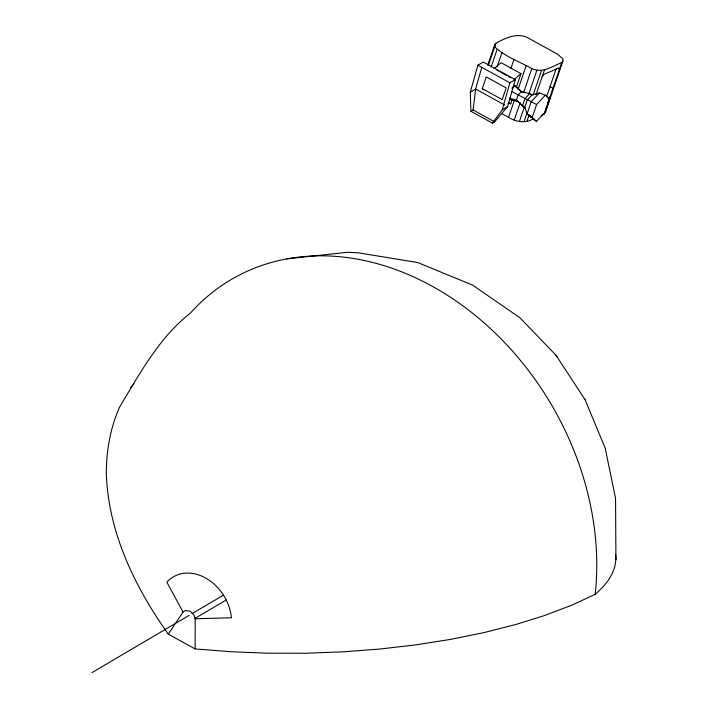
<?xml version="1.0" encoding="UTF-8"?>
<svg xmlns="http://www.w3.org/2000/svg" width="708" height="708" viewBox="0 0 708 708"><rect width="100%" height="100%" fill="white"/><g stroke="black" fill="none" stroke-linecap="round" stroke-linejoin="round"><path stroke-width="1.06" d="M195.151 648.926L195.187 618.739L194.098 615.199L190.284 611.243L185.567 610.5L183.036 612.039L168.283 634.129L195.151 648.926L231.428 651.767L268.394 653.21L305.688 653.236L342.929 651.847L379.727 649.05L415.72 644.891L450.527 639.395L483.812 632.625L515.22 624.66L544.443 615.562L571.179 605.428L595.163 594.375L602.322 587.658L608.013 580.755L612.199 573.728L614.845 566.612L615.942 559.453L615.544 498.405L605.19 448.155L584.994 399.569L556.045 355.31L519.938 317.786L472.625 285.112L417.676 262.535L358.283 252.818L347.513 252.287L286.351 258.889M494.777 44.56L494.724 46.808C504.99 56.764 519.495 61.508 531.805 68.596C542.24 73.712 552.32 66.331 561.745 62.525L562.895 61.162L562.949 58.923L557.656 54.25L529.575 38.781C518.46 31.745 506.229 37.63 495.927 43.197L494.777 44.56L487.741 65.163M541.116 115.333L544.16 114.023L545.31 112.66L545.346 111.174M470.909 111.271L492.441 123.139L494.626 121.856L507.627 106.634L515.265 79.659L483.281 62.038L477.918 65.18L470.28 92.155L470.909 111.271L473.086 109.988L475.643 89.013L481.812 67.225M492.441 123.139L502.264 109.775L509.893 82.801L515.265 79.659M488.387 65.348L495.927 43.197M482.263 88.624L486.254 76.933L506.176 87.907L502.184 99.598L482.263 88.624L483.803 89.96M491.122 66.986L497.105 49.48M497.06 66.977L501.99 52.56M510.893 68.472L514.061 59.207M507.893 103.288L510.707 103.811L512.123 99.651M516.38 87.181L520.991 73.676L501.078 62.702L494.087 68.588M534 118.386C526.177 123.767 516.194 122.077 508.548 117.36L514.521 99.846M518.044 89.544L526.124 65.853M514.22 120.094L520.203 102.58M523.716 92.288L531.805 68.596M519.389 121.572L524.309 107.156M528.876 93.766L536.965 70.074M524.796 107.129L527.23 99.987L532.018 94.89L539.416 92.978L545.417 95.164L549.727 98.916L545.249 112.032L536.46 121.404L527.097 113.855L524.796 107.129L522.477 105.846L516.371 100.102L509.433 98.138M523.964 121.829L527.133 112.554M533.115 95.049L541.549 70.322M526.894 121.44L529.212 114.643M536.027 94.695L544.47 69.942M536.46 121.404L532.142 117.661L536.629 104.536L545.417 95.164M546.647 96.651L556.178 68.72M545.364 110.421L546.426 107.333M547.479 104.244L549.939 97.031M544.16 114.023L561.745 62.525M545.31 112.66L562.895 61.162M542.151 76.738L543.886 74.402L558.966 67.924L559.426 69.322L557.488 68.26M595.163 594.375A269.907 212.559 59.5 0 0 457.244 301.829A269.907 212.559 59.5 0 0 190.602 312.883C159.273 337.424 139.954 373.293 119.723 406.817C110.218 428.092 106.165 451.262 106.35 474.493C108.545 532.859 134.954 587.268 168.283 634.129M130.732 387.683L134.095 383.621M511.937 88.252L514.672 85.332L522.247 92.341M531.265 94.969L529.699 93.615L521.371 91.633L518.061 95.164L516.371 100.102L524.823 107.89L522.477 105.846L524.911 98.713L529.699 93.615L532.018 94.89M539.416 92.978L531.257 101.678L527.097 113.855L532.142 117.661M514.008 79.562L520.991 73.676M91.987 672.6L189.195 615.341M192.054 613.659L223.507 595.127M194.904 618.447L226.277 599.968M470.28 92.155L475.643 89.013L504.804 105.085M502.264 109.775L507.627 106.634M195.187 618.739L231.472 617.774A43.108 33.949 59.5 0 0 205.4 577.914A43.108 33.949 59.5 0 0 166.849 582.18L183.036 612.039M509.795 99.607L517.999 101.518M547.921 98.208L549.727 98.916M529.133 115.793L529.673 116.041M536.629 104.536L511.707 91.482M550.054 86.677L552.957 88.279M496.936 70.154L498.83 71.198M500.724 72.243L506.415 75.375M508.317 76.42L510.211 77.464M477.918 65.18L509.893 82.801M514.796 86.146L517.017 87.376M508.804 102.766L510.707 103.811M502.043 113.776L508.548 117.36M473.086 109.988L494.626 121.856M514.672 85.332L521.371 91.633M584.587 399.011L584.994 399.569M556.045 355.31L557.169 357.08M530.221 115.519L531.097 117.333M615.615 554.346L615.942 559.453"/></g></svg>
